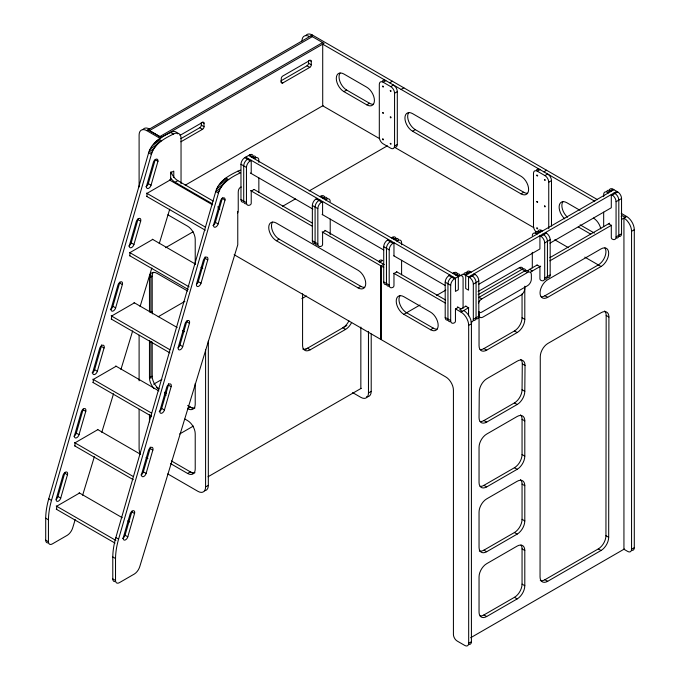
<?xml version="1.0" encoding="UTF-8"?>
<svg xmlns="http://www.w3.org/2000/svg" width="680" height="680" viewBox="0 0 680 680"><rect width="100%" height="100%" fill="white"/><g stroke="black" fill="none" stroke-linecap="round" stroke-linejoin="round"><path stroke-width="1.02" d="M352.605 392.598L360.842 397.358A10.786 6.231 60 0 0 368.466 392.955L368.466 331.373M366.503 396.788A10.786 6.231 60 0 0 371.212 391.374L371.212 334.033M380.978 265.889L380.978 339.524L380.978 265.889L383.724 264.308M394.561 146.005L394.561 93.219A5.389 3.111 60 0 0 390.753 86.615L383.12 82.212A5.389 3.111 60 0 0 379.312 84.413L379.312 137.215A5.389 3.111 60 0 0 383.12 143.82L390.736 148.214A5.415 3.128 60 0 0 394.561 146.005L397.307 144.423L397.307 91.638A5.389 3.111 60 0 0 393.49 85.034L390.753 86.615M234.141 254.711L445.8 376.95A10.786 6.231 60 0 1 453.424 390.159L453.424 634.483A5.389 3.111 60 0 0 457.24 641.087L464.865 645.49A5.389 3.111 60 0 0 468.673 643.288L468.673 325.329A10.786 6.231 60 0 0 461.048 312.12L455.591 308.966M480.114 349.596A10.786 6.231 -60 0 0 483.93 348.576L514.428 330.964A10.786 6.231 -60 0 0 522.053 317.755L522.053 293.93M548.743 228.658L548.743 182.206A5.389 3.111 60 0 0 544.935 175.601L537.31 171.198A5.389 3.111 60 0 0 533.494 173.4L533.494 226.21A5.389 3.111 60 0 0 536.316 232.093M551.488 226.024L551.488 180.625A5.389 3.111 60 0 0 547.672 174.02L544.935 175.601M540.294 580.584A10.786 6.231 -60 0 0 544.935 579.726L598.315 548.904A10.786 6.231 -60 0 0 605.939 535.696L606.169 315.435A10.786 6.231 -60 0 0 604.596 310.981M608.685 537.277L608.914 317.016A10.786 6.231 -60 0 0 601.29 312.613L547.91 343.434A10.786 6.231 -60 0 0 540.277 356.643L540.048 576.904A10.786 6.231 -60 0 0 547.672 581.307L601.052 550.486A10.786 6.231 -60 0 0 608.685 537.277L605.939 535.696M631.558 549.244L631.558 231.285A10.786 6.231 60 0 0 623.934 218.076L623.934 549.253L627.742 551.446A5.389 3.111 60 0 0 631.558 549.244L634.295 547.663L634.295 229.704A10.786 6.231 60 0 0 626.671 216.495L621.214 213.341M480.114 421.558A10.786 6.231 -60 0 0 483.93 420.537L514.428 402.925A10.786 6.231 -60 0 0 522.053 389.716L522.291 363.868A10.786 6.231 -60 0 0 520.71 359.414M524.798 391.298L525.028 365.449A10.786 6.231 -60 0 0 517.404 361.046L486.897 378.658A10.786 6.231 -60 0 0 479.272 391.867L479.043 417.716A10.786 6.231 -60 0 0 486.667 422.118L517.174 404.506A10.786 6.231 -60 0 0 524.798 391.298L522.053 389.716M48.059 542.887A5.389 3.111 -60 0 1 45.705 540.175L45.705 518.211A60.401 34.876 -60 0 1 48.748 498.839L148.223 154.267C150.671 143.233 161.126 136.825 170.671 132.498A10.786 6.231 -60 0 1 177.718 133.867M75.216 519.579L72.743 527.697A8.67 5.006 -60 0 1 67.397 535.219L52.258 543.957A5.389 3.111 -60 0 1 48.441 541.756L48.441 519.792A60.401 34.876 -60 0 1 51.493 500.421L151.394 154.351C154.334 144.016 164.416 138.388 173.417 134.079A10.786 6.231 -60 0 1 181.042 138.482L181.042 183.753M56.117 499.273A3.366 1.946 -60 0 0 57.987 496.493L64.71 473.187A3.366 1.946 -60 0 0 64.864 472.404M73.797 436.237A3.366 1.946 -60 0 0 76.287 433.092L83.011 409.785A3.366 1.946 -60 0 0 83.164 409.003M92.097 372.844A3.366 1.946 -60 0 0 94.588 369.69L101.32 346.392A3.366 1.946 -60 0 0 101.465 344.887M110.398 309.442A3.366 1.946 -60 0 0 112.888 306.289L119.62 282.99A3.366 1.946 -60 0 0 119.773 282.208M128.698 246.041A3.366 1.946 -60 0 0 131.197 242.887L137.921 219.589A3.366 1.946 -60 0 0 138.074 218.807M145.809 186.77A3.366 1.946 -60 0 0 148.308 183.617L155.21 159.706L157.947 161.287L151.045 185.198A3.366 1.946 -60 0 1 147.951 188.521A3.366 1.946 -60 0 1 146.617 185.708L153.527 161.797A3.451 1.998 -60 0 1 156.442 159.086A3.451 1.998 -60 0 1 157.947 161.287M60.724 498.075L67.456 474.767A3.366 1.946 -60 0 0 66.121 471.962A3.366 1.946 -60 0 0 63.028 475.286L56.304 498.585A3.366 1.946 -60 0 0 57.63 501.389A3.366 1.946 -60 0 0 60.724 498.075L57.987 496.493M79.025 434.673L85.757 411.375A3.366 1.946 -60 0 0 84.43 408.561A3.366 1.946 -60 0 0 81.328 411.885L74.605 435.183A3.366 1.946 -60 0 0 75.93 437.996A3.366 1.946 -60 0 0 79.025 434.673L76.287 433.092M97.334 371.272L104.057 347.973A3.366 1.946 -60 0 0 102.731 345.159A3.366 1.946 -60 0 0 99.628 348.483L92.905 371.781A3.366 1.946 -60 0 0 94.231 374.595A3.366 1.946 -60 0 0 97.334 371.272L94.588 369.69M115.634 307.87L122.357 284.572A3.366 1.946 -60 0 0 121.031 281.758A3.366 1.946 -60 0 0 117.938 285.082L111.206 308.38A3.366 1.946 -60 0 0 112.531 311.194A3.366 1.946 -60 0 0 115.634 307.87L112.888 306.289M133.934 244.477L140.658 221.17A3.366 1.946 -60 0 0 139.332 218.365A3.366 1.946 -60 0 0 136.238 221.68L129.506 244.987A3.366 1.946 -60 0 0 130.84 247.792A3.366 1.946 -60 0 0 133.934 244.477L131.197 242.887M114.691 581.621A5.389 3.111 -60 0 1 112.786 578.909L112.786 556.946A60.401 34.876 -60 0 1 115.838 537.574L215.738 191.496C218.679 181.169 228.76 175.533 237.762 171.232A10.786 6.231 -60 0 1 240.677 170.213M237.762 211.599L237.762 244.843L139.825 566.423A8.67 5.006 -60 0 1 134.478 573.946L119.34 582.692A5.389 3.111 -60 0 1 115.523 580.49L115.523 558.527A60.401 34.876 -60 0 1 118.575 539.155L218.042 194.582C220.49 183.549 230.953 177.14 240.499 172.814L237.762 171.232M122.57 538.373A3.366 1.946 -60 0 0 125.069 535.219L131.793 511.921A3.366 1.946 -60 0 0 131.945 511.131M140.879 474.971A3.366 1.946 -60 0 0 143.369 471.818L150.101 448.519A3.366 1.946 -60 0 0 150.246 447.023M159.18 411.57A3.366 1.946 -60 0 0 161.67 408.416L168.402 385.118A3.366 1.946 -60 0 0 168.546 383.622M178.1 347.803A3.366 1.946 -60 0 0 179.979 345.024L186.702 321.716A3.366 1.946 -60 0 0 186.856 320.935M196.401 284.401A3.366 1.946 -60 0 0 198.28 281.622L205.003 258.324A3.366 1.946 -60 0 0 205.147 256.819M212.891 225.496A3.366 1.946 -60 0 0 215.39 222.351L222.292 198.432A3.451 1.998 -60 0 0 222.317 197.786M127.806 536.8L134.538 513.502A3.366 1.946 -60 0 0 133.212 510.688A3.366 1.946 -60 0 0 130.109 514.012L123.386 537.31A3.366 1.946 -60 0 0 124.712 540.124A3.366 1.946 -60 0 0 127.806 536.8L125.069 535.219M146.115 473.399L152.839 450.1A3.366 1.946 -60 0 0 151.512 447.287A3.366 1.946 -60 0 0 148.41 450.611L141.686 473.909A3.366 1.946 -60 0 0 143.012 476.723A3.366 1.946 -60 0 0 146.115 473.399L143.369 471.818M164.416 410.006L171.139 386.699A3.366 1.946 -60 0 0 169.813 383.894A3.366 1.946 -60 0 0 166.719 387.209L159.987 410.516A3.366 1.946 -60 0 0 161.313 413.321A3.366 1.946 -60 0 0 164.416 410.006L161.67 408.416M182.716 346.604L189.44 323.306A3.366 1.946 -60 0 0 188.113 320.493A3.366 1.946 -60 0 0 185.019 323.816L178.287 347.115A3.366 1.946 -60 0 0 179.622 349.928A3.366 1.946 -60 0 0 182.716 346.604L179.979 345.024M201.017 283.203L207.748 259.904A3.366 1.946 -60 0 0 206.414 257.091A3.366 1.946 -60 0 0 203.32 260.414L196.596 283.713A3.366 1.946 -60 0 0 197.922 286.526A3.366 1.946 -60 0 0 201.017 283.203L198.28 281.622M218.127 223.932L225.029 200.013A3.451 1.998 -60 0 0 223.525 197.82A3.451 1.998 -60 0 0 220.609 200.523L213.707 224.442A3.366 1.946 -60 0 0 215.033 227.256A3.366 1.946 -60 0 0 218.127 223.932L215.39 222.351M82.628 495.227L94.367 456.679M101.779 432.335L113.526 393.788M120.938 369.435L132.677 330.888M140.089 306.544L151.827 267.988M159.248 243.644L169.745 209.151M139.102 186.932L139.102 135.022A10.786 6.231 60 0 1 146.727 130.619L312.35 35.02L597.558 199.682M149.464 130.602L312.35 36.643M159.834 136.587L322.643 42.585M146.727 130.619L159.834 138.21L324.046 43.401L310.938 35.836M180.013 135.362L202.53 122.366A2.125 1.224 -60 0 1 204.034 123.233L204.034 126.693A2.125 1.224 -60 0 1 202.53 129.293L180.914 141.78M180.88 138.635L199.793 127.712A2.125 1.224 -60 0 0 201.297 125.111L201.297 122.51M280.916 80.877L307.037 65.798A2.125 1.224 -60 0 0 308.533 63.197L308.533 60.597M282.752 82.977L309.774 67.379A2.125 1.224 -60 0 0 311.278 64.778L311.278 61.31A2.125 1.224 -60 0 0 309.774 60.444L282.752 76.049A2.125 1.224 -60 0 0 281.256 78.65L281.256 82.11A2.125 1.224 -60 0 0 282.752 82.977L280.925 81.923M170.442 177.735A10.786 6.231 60 0 0 175.083 182.24L177.82 180.659L213.206 201.084M343.927 91.638L366.8 104.847A10.786 6.231 60 0 0 374.425 100.445A10.786 6.231 60 0 0 366.8 87.235L343.927 74.026A10.786 6.231 60 0 0 336.294 78.429A10.786 6.231 60 0 0 343.927 91.638L346.664 90.058L369.537 103.266A10.786 6.231 60 0 0 373.354 104.286M185.156 185.232L323.127 105.57M242.879 202.215A5.389 3.111 -60 0 1 240.975 199.504L240.975 164.28A5.389 3.111 -60 0 1 244.792 157.675L249.551 154.93A5.389 3.111 -60 0 1 252.858 155.219M248.48 158.712L247.528 159.256A5.389 3.111 -60 0 0 243.712 165.861L243.712 201.084A5.389 3.111 -60 0 0 246.542 203.711M251.345 157.063L252.297 156.51A5.389 3.111 -60 0 1 255.977 157.649M383.12 82.212L385.866 80.631A5.389 3.111 60 0 0 382.339 81.311M254.082 189.456L251.226 191.114L251.226 203.218A1.351 0.782 -60 0 1 250.266 204.867A5.389 3.111 -60 0 1 246.457 202.666L246.457 167.45A5.389 3.111 -60 0 1 250.266 160.845L251.226 160.293L251.226 173.502M254.082 158.644L255.034 158.091A5.389 3.111 -60 0 1 258.85 160.293L258.85 162.367M389.674 82.832L392.42 81.226M366.8 104.847L369.537 103.266M394.561 93.219L397.307 91.638M401.115 89.411L403.861 87.822M152.737 239.436L129.863 252.645L129.863 255.816M165.58 247.69L193.154 231.769M149.464 311.975L149.464 277.788L152.209 276.207A10.786 6.231 60 0 1 153.23 272.399M282.472 206.363L295.35 198.934M309.145 190.961L387.337 145.826M412.556 131.231L520.982 193.834A10.786 6.231 60 0 0 528.615 189.431A10.786 6.231 60 0 0 520.982 176.222L412.556 113.619A10.786 6.231 60 0 0 404.931 118.022A10.786 6.231 60 0 0 412.556 131.231L415.293 129.65L523.727 192.253A10.786 6.231 60 0 0 527.535 193.273M134.436 302.838L111.562 316.047L111.562 319.209M315.172 243.329A5.389 3.111 -60 0 1 312.35 240.712L312.35 205.487A5.389 3.111 -60 0 1 316.157 198.883L317.118 198.331M319.974 196.681L320.926 196.129A5.389 3.111 -60 0 1 324.453 196.817M319.855 199.92L318.903 200.464A5.389 3.111 -60 0 0 315.087 207.069L315.087 242.292A5.389 3.111 -60 0 0 317.441 245.004M322.711 198.262L323.672 197.719A5.389 3.111 -60 0 1 327.19 198.398M325.457 230.665L322.592 232.322L322.592 244.426A1.351 0.782 -60 0 1 321.64 246.075A5.389 3.111 -60 0 1 317.832 243.874L317.832 208.649A5.389 3.111 -60 0 1 321.64 202.045L322.592 201.501L322.592 214.71M325.457 199.844L326.409 199.299A5.389 3.111 -60 0 1 330.216 201.501M150.382 312.486L152.209 311.431L152.209 276.207M276.361 240.712L358.105 287.903A10.786 6.231 60 0 0 365.729 283.5A10.786 6.231 60 0 0 358.105 270.291L276.361 223.1A10.786 6.231 60 0 0 268.736 227.502A10.786 6.231 60 0 0 276.361 240.712L279.106 239.13L360.842 286.322A10.786 6.231 60 0 0 364.659 287.343M158.227 316.744L184.883 301.35M154.173 388.671A10.786 6.231 60 0 1 149.464 377.817L149.464 342.592L151.292 341.538M116.135 366.24L93.262 379.449L93.262 382.611M386.546 284.537A5.389 3.111 -60 0 1 383.724 281.92L383.724 246.696A5.389 3.111 -60 0 1 387.532 240.091L388.484 239.538M391.349 237.889L392.3 237.337A5.389 3.111 -60 0 1 395.981 238.476M149.464 377.817L152.209 376.236L152.209 342.048M391.229 241.12L390.277 241.672A5.389 3.111 -60 0 0 386.461 248.276L386.461 283.5A5.389 3.111 -60 0 0 389.283 286.118M394.085 239.471L395.037 238.918A5.389 3.111 -60 0 1 398.565 239.606M396.831 271.873L393.966 273.522L393.966 285.634A1.351 0.782 -60 0 1 393.014 287.283A5.389 3.111 -60 0 1 389.198 285.082L389.198 249.857A5.389 3.111 -60 0 1 393.014 243.253L393.966 242.709L393.966 255.909M396.831 241.051L397.783 240.507A5.389 3.111 -60 0 1 401.591 242.709L401.591 244.775M153.629 384.2L161.899 379.423M301.869 298.613L306.416 295.987M537.31 171.198L540.048 169.618A5.389 3.111 60 0 0 537.021 169.6M543.864 171.853L546.601 170.238M97.835 429.641L74.953 442.85L74.953 446.012M520.982 193.834L523.727 192.253M358.105 287.903L360.842 286.322M548.743 182.206L551.488 180.625M305.864 349.154L346.834 325.507M302.821 349.095A10.786 6.231 -60 0 0 307.462 348.236L310.199 349.817L345.593 329.383A10.786 6.231 -60 0 0 351.645 322.447M447.559 320.127A5.389 3.111 -60 0 1 445.204 317.416L445.204 282.192A5.389 3.111 -60 0 1 449.012 275.587L449.973 275.034M452.829 273.385L453.781 272.833A5.389 3.111 -60 0 1 457.308 273.522M179.656 433.993L193.383 426.071M452.71 276.615L451.758 277.168A5.389 3.111 -60 0 0 447.942 283.773L447.942 318.997A5.389 3.111 -60 0 0 450.296 321.708M455.566 274.966L456.526 274.423A5.389 3.111 -60 0 1 460.046 275.102M79.534 493.042L56.653 506.252L56.653 509.413M458.312 307.368L455.447 309.017L455.447 321.13A1.351 0.782 -60 0 1 454.495 322.779A5.389 3.111 -60 0 1 450.687 320.577L450.687 285.353A5.389 3.111 -60 0 1 454.495 278.749L459.263 276.003A5.389 3.111 -60 0 1 463.08 278.205L463.08 308.244M461.057 275.901A5.389 3.111 60 0 1 464.738 274.762L470.22 271.592L471.172 272.144M532.304 235.756A5.389 3.111 60 0 1 536.112 233.554L541.594 230.393L542.546 230.936M603.67 196.622L603.67 194.548A5.389 3.111 60 0 1 607.486 192.346L612.969 189.184L617.737 191.939A5.389 3.111 60 0 1 621.545 198.543L621.545 233.758A5.389 3.111 60 0 1 618.723 236.385M613.921 189.737L465.698 275.315L465.698 288.515L468.554 290.173L468.554 276.964L616.777 191.386M403.861 314.322L430.55 329.732A10.786 6.231 60 0 0 438.175 325.329A10.786 6.231 60 0 0 430.55 312.12L403.861 296.709A10.786 6.231 60 0 0 396.227 301.113A10.786 6.231 60 0 0 403.861 314.322L420.096 304.946M436.654 295.383L445.85 290.071M464.738 274.762L469.506 277.517L474.988 274.346A5.389 3.111 60 0 1 478.805 280.95L478.805 316.175A5.389 3.111 60 0 1 476.45 318.886M478.618 284.359L539.92 248.965L539.928 235.756L540.88 236.308L546.363 233.138A5.389 3.111 60 0 1 550.171 239.743L550.171 274.966A5.389 3.111 60 0 1 548.267 277.678M549.984 243.159L611.294 207.766L611.303 194.548L612.255 195.1L617.737 191.939M470.968 322.048A5.389 3.111 60 0 0 473.322 319.337L473.322 284.113L478.805 280.95M537.064 264.928L539.928 266.577L539.928 278.681A1.351 0.782 60 0 0 540.88 280.33A5.389 3.111 60 0 0 544.697 278.128L544.697 242.913L550.171 239.743M608.438 223.72L611.303 225.369L611.303 237.473A1.351 0.782 60 0 0 612.255 239.13A5.389 3.111 60 0 0 616.063 236.929L616.063 201.705L621.545 198.543M478.133 291.524L519.316 267.75A5.389 3.111 -60 0 1 522.835 268.43M478.133 294.686L522.053 269.331A5.389 3.111 -60 0 1 525.742 270.462M478.541 297.653A5.389 3.111 -60 0 1 479.043 297.33L524.798 270.912A5.389 3.111 -60 0 1 527.825 270.887M465.987 306.102L459.714 309.723L462.46 311.304M527.706 270.767A10.786 6.231 -60 0 1 529.686 269.331L537.038 265.081M549.908 257.652L609.654 223.159M621.188 216.495L622.523 215.721L625.269 217.311M478.482 303.017A5.389 3.111 -60 0 1 481.78 298.911L527.535 272.493A5.389 3.111 -60 0 1 531.352 274.695L531.352 279.098A5.389 3.111 -60 0 1 527.535 285.702L481.78 312.12A5.389 3.111 -60 0 1 478.482 311.822M430.55 329.732L433.287 328.142A10.786 6.231 60 0 0 437.104 329.171M461.048 312.12L468.733 307.683M530.451 272.349A10.786 6.231 -60 0 1 532.423 270.912L540.693 266.135M549.89 260.822L611.481 225.267M621.588 219.427L626.671 216.495M170.553 463.598L187.595 473.442L190.332 471.861A10.786 6.231 60 0 0 194.981 472.719M473.322 319.337L478.805 316.175M544.697 278.128L550.171 274.966M616.063 236.929L621.545 233.758M468.673 325.329L471.418 323.74A10.786 6.231 60 0 0 463.794 310.539M631.558 231.285L634.295 229.704M208.037 476.765L361.258 388.305M167.764 473.926L197.956 491.351A10.786 6.231 60 0 0 205.589 486.94L208.327 485.358L208.327 340.977M368.466 392.955L371.212 391.374M541.119 296.769A10.786 6.231 -60 0 0 544.935 295.749L598.315 264.928A10.786 6.231 -60 0 0 604.919 247.902M547.672 297.33L601.052 266.509A10.786 6.231 -60 0 0 608.685 253.3A10.786 6.231 -60 0 0 601.052 248.897L547.672 279.718A10.786 6.231 -60 0 0 540.048 292.927A10.786 6.231 -60 0 0 547.672 297.33L544.935 295.749M483.93 348.576L486.667 350.157L517.174 332.546A10.786 6.231 -60 0 0 524.798 319.345L524.798 286.186M480.114 486.362A10.786 6.231 -60 0 0 483.93 485.341L514.428 467.729A10.786 6.231 -60 0 0 522.053 454.521L522.053 419.296A10.786 6.231 -60 0 0 520.481 414.851M486.667 486.923L517.174 469.31A10.786 6.231 -60 0 0 524.798 456.101L524.798 420.877A10.786 6.231 -60 0 0 517.174 416.475L486.667 434.087A10.786 6.231 -60 0 0 479.043 447.296L479.043 482.519A10.786 6.231 -60 0 0 486.667 486.923L483.93 485.341M479.289 551.004A10.786 6.231 -60 0 0 483.93 550.145L514.428 532.534A10.786 6.231 -60 0 0 522.053 519.325L522.053 484.1A10.786 6.231 -60 0 0 520.481 479.646M486.667 551.726L517.174 534.115A10.786 6.231 -60 0 0 524.798 520.906L524.798 485.681A10.786 6.231 -60 0 0 517.174 481.279L486.667 498.89A10.786 6.231 -60 0 0 479.043 512.1L479.043 547.323A10.786 6.231 -60 0 0 486.667 551.726L483.93 550.145M480.114 615.969A10.786 6.231 -60 0 0 483.93 614.941L514.428 597.337A10.786 6.231 -60 0 0 522.053 584.129L522.053 548.904A10.786 6.231 -60 0 0 521.033 545.088M486.667 616.531L517.174 598.918A10.786 6.231 -60 0 0 524.798 585.71L524.798 550.486A10.786 6.231 -60 0 0 517.174 546.082L486.667 563.694A10.786 6.231 -60 0 0 479.043 576.904L479.043 612.127A10.786 6.231 -60 0 0 486.667 616.531L483.93 614.941M470.671 637.729L624.393 548.981M468.673 643.288L471.418 641.707L471.418 323.74M611.184 191.318L610.223 190.766A5.389 3.111 60 0 0 606.704 191.445M614.04 192.967L614.992 193.519A5.389 3.111 60 0 1 618.808 200.124L618.808 235.339A5.389 3.111 60 0 1 616.454 238.051M607.486 192.346L608.438 192.899M594.804 201.263L322.711 44.174L322.711 105.808L379.584 138.644M580.082 210.375L566.737 202.666A10.786 6.231 60 0 0 559.181 205.964A10.786 6.231 60 0 0 564.765 218.841M309.451 60.256L311.278 61.31M308.533 63.197L311.278 64.778M307.037 65.798L309.774 67.379M580.159 224.859L594.388 233.078M578.306 226.958L590.759 234.15M545.411 232.594L546.363 233.138M394.264 147.093L533.766 227.63M554.778 239.793L568.429 247.673M584.8 257.125L601.052 266.509M539.81 232.526L538.858 231.974A5.389 3.111 60 0 0 535.168 233.112M542.665 234.175L543.617 234.727A5.389 3.111 60 0 1 547.434 241.324L547.434 276.548A5.389 3.111 60 0 1 544.604 279.174M536.112 233.554L537.064 234.107M529.686 269.331L532.423 270.912M606.169 315.435L608.914 317.016M519.316 267.75L527.535 272.493M474.037 273.793L474.988 274.346M468.435 273.725L467.483 273.181A5.389 3.111 60 0 0 463.956 273.861M471.291 275.383L472.252 275.927A5.389 3.111 60 0 1 476.06 282.531L476.06 317.755A5.389 3.111 60 0 1 473.705 320.467M202.206 122.17L204.034 123.233M201.297 125.111L204.034 126.693M249.551 154.93L255.034 158.091M320.926 196.129L326.409 199.299M392.3 237.337L397.783 240.507M453.781 272.833L459.263 276.003M248.6 155.474L458.312 276.548L458.312 289.756L455.447 291.414L455.447 278.205L245.744 157.131M199.793 127.712L202.53 129.293M244.792 157.675L250.266 160.845M316.157 198.883L321.64 202.045M387.532 240.091L393.014 243.253M449.012 275.587L454.495 278.749M522.053 317.755L524.798 319.345M479.043 297.33L481.78 298.911M240.975 164.28L246.457 167.45M312.35 205.487L317.832 208.649M383.724 246.696L389.198 249.857M445.204 282.192L450.687 285.353M250.342 172.992L312.885 209.1M322.082 214.412L383.707 249.994M393.822 255.833L445.332 285.566M170.671 132.498L173.417 134.079M514.428 330.964L517.174 332.546M465.698 306.127L468.554 307.785L468.554 315.851M254.116 189.482L312.026 222.912M324.896 230.341L384.149 264.554M396.457 271.66L445.587 300.024M457.41 306.85L461.048 308.95M250.452 190.528L312.043 226.083M322.15 231.923L383.707 267.461M393.72 273.241L445.579 303.186M158.899 139.298L161.636 140.879M225.981 178.032L228.718 179.613M157.734 140.046L160.471 141.627M224.816 178.772L227.553 180.353M156.578 140.913L159.324 142.494M223.66 179.647L226.406 181.228M155.448 141.907L158.194 143.497M222.538 180.642L225.275 182.223M154.36 143.021L157.106 144.602M221.442 181.747L224.188 183.328M153.323 144.219L156.06 145.809M220.405 182.954L223.142 184.535M152.337 145.511L155.074 147.101M219.419 184.246L222.156 185.827M151.428 146.88L154.165 148.461M218.509 185.614L221.246 187.195M240.975 199.504L246.457 202.666M312.35 240.712L317.832 243.874M383.724 281.92L389.198 285.082M445.204 317.416L450.687 320.577M150.594 148.299L153.331 149.889M217.676 187.034L220.413 188.615M522.291 363.868L525.028 365.449M149.846 149.77L152.583 151.351M216.929 188.496L219.674 190.085M149.201 151.266L151.938 152.847M216.282 189.992L219.019 191.573M148.656 152.77L151.394 154.351M215.738 191.496L218.475 193.077M222.292 198.432L225.029 200.013M433.287 328.142L406.598 312.74A10.786 6.231 60 0 1 399.993 295.715M175.083 182.24L212.279 203.711M217.727 206.856L219.538 207.901M169.43 179.928L212.577 204.833M218.084 208.02L219.921 209.075M148.308 183.617L151.045 185.198M514.428 402.925L517.174 404.506M146.557 193.137L205.309 227.052M146.557 196.299L205.309 230.223M167.858 214.804L187.595 226.194A10.786 6.231 60 0 1 195.219 239.402L195.219 264.265M522.053 419.296L524.798 420.877M345.593 329.383L342.848 327.802A10.786 6.231 -60 0 0 348.899 320.866M137.921 219.589L140.658 221.17M205.003 258.324L207.748 259.904M483.93 420.537L486.667 422.118M152.32 239.199L195.466 264.112M200.974 267.291L202.81 268.345M522.053 454.521L524.798 456.101M514.428 467.729L517.174 469.31M129.446 252.407L189.117 286.858M129.446 255.57L188.198 289.493M187.595 290.998L157.089 273.385A10.786 6.231 60 0 0 149.464 277.788M522.053 484.1L524.798 485.681M598.315 548.904L601.052 550.486M119.62 282.99L122.357 284.572M186.702 321.716L189.44 323.306M522.053 519.325L524.798 520.906M134.019 302.6L177.166 327.505M182.673 330.692L184.51 331.747M514.428 532.534L517.174 534.115M522.053 548.904L524.798 550.486M111.146 315.809L169.898 349.724M111.146 318.971L169.898 352.894M544.935 579.726L547.672 581.307M522.053 584.129L524.798 585.71M101.32 346.392L104.057 347.973M168.402 385.118L171.139 386.699M156.357 387.438L159.094 389.019M164.577 392.181L166.405 393.236M187.646 405.501L192.899 408.536M115.719 366.001L158.865 390.906M164.373 394.085L166.209 395.148M514.428 597.337L517.174 598.918M184.9 419.05L187.595 420.605A10.786 6.231 60 0 1 195.219 433.815L195.219 469.038A10.786 6.231 60 0 1 187.595 473.442M92.846 379.21L151.589 413.125M92.846 382.373L151.589 416.287M83.011 409.785L85.757 411.375M150.101 448.519L152.839 450.1M171.419 460.938L192.474 473.093M97.418 429.403L140.565 454.308M146.072 457.487L147.908 458.55M74.536 442.603L133.288 476.527M74.536 445.774L133.288 479.689M64.71 473.187L67.456 474.767M131.793 511.921L134.538 513.502M79.118 492.796L122.264 517.71M127.772 520.888L129.608 521.951M48.748 498.839L51.493 500.421M115.838 537.574L118.575 539.155M56.236 506.005L115.906 540.456M56.236 509.175L114.988 543.09M45.705 518.211L48.441 519.792M112.786 556.946L115.523 558.527M45.705 540.175L48.441 541.756M112.786 578.909L115.523 580.49M603.67 212.16L603.67 226.661M532.304 252.331L532.304 267.869M479.043 311.414L479.043 345.754A10.786 6.231 -60 0 0 486.667 350.157M401.591 260.312L401.591 274.822M360.842 327.072L360.842 388.552M330.216 219.113L330.216 234.651M302.575 293.828L302.575 345.414A10.786 6.231 -60 0 0 310.199 349.817M258.85 177.905L258.85 192.406M205.589 349.996L205.589 486.94M195.219 383.512L195.219 404.234A10.786 6.231 60 0 1 187.595 408.637L190.332 407.056A10.786 6.231 60 0 0 194.981 407.915M173.774 177.454L173.774 171.088L170.671 172.873L170.671 179.69L146.974 193.375L146.974 196.537M171.029 171.623L171.029 173.748M150.875 275.017L150.875 312.63M150.875 341.912L150.875 378.479M150.875 415.098L150.875 417.188M149.464 414.647L149.464 421.898M139.102 335.24L139.102 380.791M139.102 409.385L139.102 448.587A10.778 6.222 60 0 0 140.123 453.577M524.798 288.524A5.389 3.111 -60 0 1 520.982 295.128L482.86 317.135A5.389 3.111 -60 0 1 479.043 314.933M528.096 271.209A5.389 3.111 -60 0 1 528.317 271.592M469.506 277.517A5.389 3.111 60 0 1 473.322 284.113M466.701 272.28A5.389 3.111 60 0 1 470.22 271.592M612.255 195.1A5.389 3.111 60 0 1 616.063 201.705M609.442 189.864A5.389 3.111 60 0 1 612.969 189.184M540.88 236.308A5.389 3.111 60 0 1 544.697 242.913M537.914 231.523A5.389 3.111 60 0 1 541.594 230.393M378.445 261.596A5.389 3.111 60 0 1 379.907 262.106L382.653 260.525A5.389 3.111 60 0 0 379.346 260.814M378.964 261.655A5.389 3.111 60 0 1 379.125 261.205M536.529 170.306A5.389 3.111 60 0 1 536.75 169.915M397.307 144.423A5.415 3.128 60 0 1 395.386 147.144M415.293 129.65A10.786 6.231 60 0 1 408.688 112.633M237.651 212.925A10.786 6.231 60 0 0 238.238 209.891L238.238 192.279A10.786 6.231 60 0 1 241.222 187.017M279.106 239.13A10.786 6.231 60 0 1 272.501 222.105M567.502 217.26A10.786 6.231 60 0 1 562.879 201.679M593.428 218.076A10.786 6.231 60 0 1 600.797 228.854M634.295 547.663A5.389 3.111 60 0 1 631.941 550.375M471.418 641.707A5.389 3.111 60 0 1 469.064 644.41M305.745 35.615A10.786 6.231 60 0 1 312.35 35.02M301.979 41.004A10.786 6.231 60 0 1 309.604 36.601M346.664 90.058A10.786 6.231 60 0 1 340.059 73.032M149.464 342.592A10.786 6.231 60 0 1 149.727 340.467M152.464 313.863A10.786 6.231 60 0 1 152.209 311.431M158.839 388.79A10.786 6.231 60 0 1 152.209 376.236M159.834 138.21A10.786 6.231 60 0 1 160.828 138.856M142.859 129.633A10.786 6.231 60 0 1 149.464 129.038M177.82 180.659A10.786 6.231 60 0 1 171.224 172.44M208.327 485.358A10.786 6.231 60 0 1 204.51 490.781M382.661 86.207C383.036 88.553 384.293 85.689 382.661 86.207M382.661 112.608C383.036 114.962 384.293 112.09 382.661 112.608M382.661 139.009C383.036 141.363 384.293 138.499 382.661 139.009M390.286 90.61C390.66 92.956 391.918 90.091 390.286 90.61M390.286 117.011C390.643 119.357 391.944 116.509 390.286 117.011M390.286 143.412C390.66 145.767 391.918 142.902 390.286 143.412M536.843 175.194C537.217 177.548 538.475 174.683 536.843 175.194M536.843 201.603C537.217 203.949 538.475 201.084 536.843 201.603M536.843 228.004C537.217 230.35 538.475 227.486 536.843 228.004M544.476 179.596C544.841 181.951 546.1 179.087 544.476 179.596M544.476 206.006C544.841 208.352 546.1 205.487 544.476 206.006M161.237 137.403L148.13 129.829L161.237 137.403"/></g></svg>
